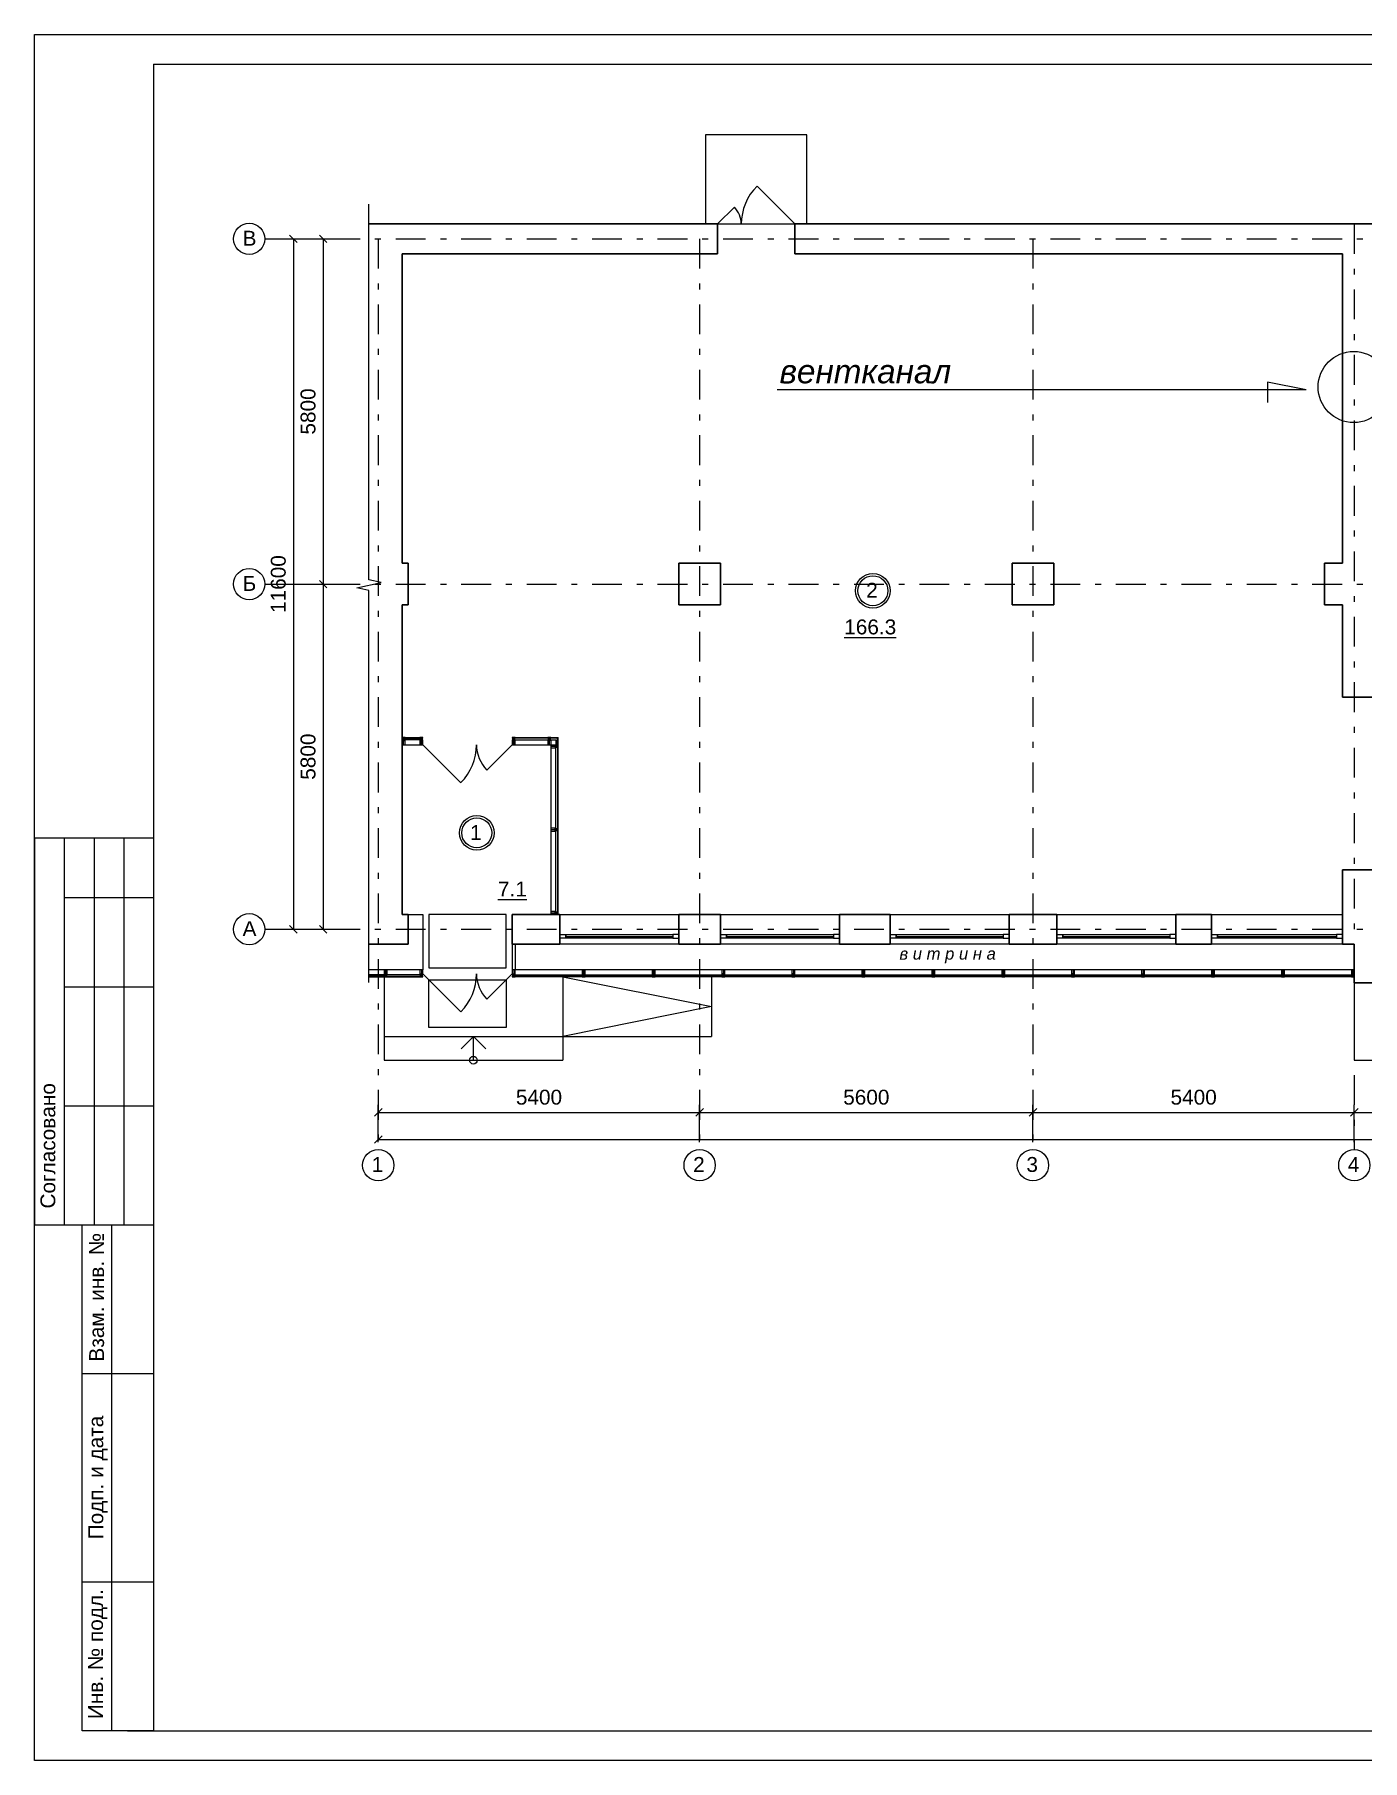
# Model space of a CAD drawing. Header units: metres. Extents: x 1647.3 to 1708.8, y -76.7 to -41.9.
# Drawn here: x 1647.35 to 1669.66, y -73.78 to -44.78 of the extents above; entities that cross this region are included whole.
import ezdxf
from ezdxf.enums import TextEntityAlignment as Align

# ---------------------------------------------------------------- set-up
doc = ezdxf.new("R2010")
doc.units = ezdxf.units.M
doc.header["$MEASUREMENT"] = 0
doc.linetypes.add('( Dashdot )', pattern=[1.001, 0.5, -0.25, 0.001, -0.25])
doc.layers.add('Level 50', color=7, linetype='Continuous', lineweight=0)
doc.layers.add('Level 63', color=7, linetype='Continuous', lineweight=0)
doc.styles.add('Style-Arial', font='arial.ttf')
doc.styles.add('Style-Arial IF', font='ariali.ttf')

msp = doc.modelspace()

# ---------------------------------------------------------------- linework, layer by layer
at = {"color": 7, "lineweight": 13}
for p, q in [((1660.324, -46.464), (1658.624, -46.464)), ((1658.624, -46.464), (1658.624, -47.964)), ((1660.324, -47.964), (1660.324, -46.464)), ((1659.488, -47.328), (1660.124, -47.964)), ((1658.824, -47.964), (1659.107, -47.682)), ((1668.712, -50.748), (1659.828, -50.748)), ((1668.712, -50.748), (1668.066, -50.622)), ((1668.066, -50.622), (1668.066, -50.964)), ((1653.524, -56.594), (1653.874, -56.594)), ((1653.524, -56.714), (1653.874, -56.714)), ((1653.564, -56.604), (1653.834, -56.604)), ((1653.564, -56.629), (1653.564, -56.604)), ((1653.564, -56.604), (1653.564, -56.604)), ((1653.834, -56.629), (1653.564, -56.629)), ((1653.834, -56.604), (1653.834, -56.629)), ((1653.874, -56.714), (1654.511, -57.351)), ((1655.374, -56.714), (1654.95, -57.139)), ((1655.374, -56.594), (1656.144, -56.594)), ((1655.374, -56.714), (1656.024, -56.714)), ((1655.414, -56.604), (1655.414, -56.629)), ((1655.984, -56.604), (1655.414, -56.604)), ((1655.414, -56.604), (1655.414, -56.604)), ((1655.414, -56.629), (1655.984, -56.629)), ((1655.984, -56.629), (1655.984, -56.604)), ((1656.134, -56.604), (1656.014, -56.604)), ((1656.014, -56.604), (1656.014, -56.629)), ((1656.014, -56.629), (1656.109, -56.629)), ((1656.024, -56.714), (1656.024, -59.564)), ((1656.109, -56.629), (1656.109, -56.724)), ((1656.109, -56.724), (1656.134, -56.724)), ((1656.109, -56.754), (1656.134, -56.754)), ((1656.109, -59.524), (1656.109, -56.754)), ((1656.109, -56.754), (1656.109, -56.754)), ((1656.134, -56.724), (1656.134, -56.604)), ((1656.134, -56.754), (1656.134, -59.524)), ((1656.144, -59.564), (1656.144, -56.594)), ((1653.624, -59.564), (1653.874, -59.564)), ((1653.874, -59.564), (1653.874, -60.494)), ((1656.134, -59.524), (1656.109, -59.524)), ((1655.374, -60.064), (1655.374, -60.494)), ((1655.424, -60.064), (1655.424, -60.494)), ((1653.824, -60.494), (1652.968, -60.494)), ((1653.263, -60.579), (1653.263, -60.604)), ((1653.834, -60.579), (1653.263, -60.579)), ((1653.263, -60.579), (1653.263, -60.579)), ((1653.263, -60.604), (1653.834, -60.604)), ((1653.834, -60.604), (1653.834, -60.579)), ((1653.874, -60.564), (1654.511, -61.201)), ((1655.374, -60.564), (1654.95, -60.989)), ((1669.524, -60.494), (1655.374, -60.494)), ((1655.414, -60.604), (1655.414, -60.579)), ((1655.414, -60.579), (1669.484, -60.579)), ((1669.484, -60.604), (1655.414, -60.604)), ((1669.484, -60.579), (1669.484, -60.604)), ((1669.484, -60.579), (1669.484, -60.579)), ((1652.968, -60.614), (1653.824, -60.614)), ((1653.223, -60.614), (1653.223, -62.014)), ((1669.524, -60.614), (1655.374, -60.614)), ((1656.223, -60.614), (1656.223, -62.014)), ((1658.723, -60.614), (1658.723, -61.614)), ((1669.524, -60.714), (1669.524, -62.014)), ((1653.223, -61.614), (1658.723, -61.614)), ((1653.223, -62.014), (1656.223, -62.014)), ((1669.524, -62.014), (1672.324, -62.014))]:
    msp.add_line(p, q, dxfattribs=at)
at = {"color": 7, "lineweight": 0}
for p, q in [((1652.968, -53.942), (1652.968, -47.63)), ((1658.824, -47.964), (1660.124, -47.964)), ((1652.762, -54.078), (1653.174, -53.987)), ((1652.968, -54.123), (1652.762, -54.078)), ((1653.174, -53.987), (1652.968, -53.942)), ((1652.968, -60.706), (1652.968, -54.123)), ((1655.274, -59.564), (1653.974, -59.564)), ((1653.974, -59.564), (1653.974, -60.464)), ((1655.274, -60.464), (1655.274, -59.564)), ((1656.174, -59.564), (1658.174, -59.564)), ((1656.174, -60.064), (1656.174, -59.564)), ((1656.174, -59.564), (1656.174, -59.564)), ((1658.174, -59.564), (1658.174, -60.064)), ((1658.874, -59.564), (1660.874, -59.564)), ((1658.874, -60.064), (1658.874, -59.564)), ((1658.874, -59.564), (1658.874, -59.564)), ((1660.874, -59.564), (1660.874, -60.064)), ((1661.724, -59.564), (1663.724, -59.564)), ((1661.724, -60.064), (1661.724, -59.564)), ((1661.724, -59.564), (1661.724, -59.564)), ((1663.724, -59.564), (1663.724, -60.064)), ((1664.524, -59.564), (1666.524, -59.564)), ((1664.524, -60.064), (1664.524, -59.564)), ((1664.524, -59.564), (1664.524, -59.564)), ((1666.524, -59.564), (1666.524, -60.064)), ((1667.124, -59.564), (1669.324, -59.564)), ((1667.124, -60.064), (1667.124, -59.564)), ((1667.124, -59.564), (1667.124, -59.564)), ((1669.324, -59.564), (1669.324, -60.064)), ((1658.174, -60.064), (1656.174, -60.064)), ((1660.874, -60.064), (1658.874, -60.064)), ((1663.724, -60.064), (1661.724, -60.064)), ((1666.524, -60.064), (1664.524, -60.064)), ((1669.324, -60.064), (1667.124, -60.064)), ((1653.974, -60.464), (1655.274, -60.464)), ((1653.974, -60.464), (1653.974, -60.464)), ((1653.974, -60.664), (1655.274, -60.664)), ((1653.974, -61.464), (1653.974, -60.664)), ((1653.974, -60.664), (1653.974, -60.664)), ((1655.274, -60.664), (1655.274, -61.464)), ((1656.223, -60.614), (1658.723, -61.114)), ((1658.723, -61.114), (1656.223, -61.614)), ((1655.274, -61.464), (1653.974, -61.464)), ((1654.515, -61.822), (1654.723, -61.614)), ((1654.723, -62.014), (1654.723, -61.614)), ((1654.931, -61.822), (1654.723, -61.614))]:
    msp.add_line(p, q, dxfattribs=at)
at = {"color": 7, "lineweight": 30}
for p, q in [((1652.968, -47.964), (1658.824, -47.964)), ((1658.824, -47.964), (1658.824, -48.464)), ((1660.124, -47.964), (1660.124, -48.464)), ((1660.124, -47.964), (1670.024, -47.964)), ((1653.524, -48.464), (1658.824, -48.464)), ((1653.524, -48.464), (1653.524, -53.664)), ((1660.124, -48.464), (1669.324, -48.464)), ((1669.324, -53.664), (1669.324, -48.464)), ((1653.624, -53.664), (1653.524, -53.664)), ((1653.624, -53.664), (1653.624, -54.364)), ((1658.174, -53.664), (1658.174, -54.364)), ((1658.174, -53.664), (1658.874, -53.664)), ((1658.874, -53.664), (1658.874, -54.364)), ((1663.774, -53.664), (1663.774, -54.364)), ((1664.474, -53.664), (1663.774, -53.664)), ((1664.474, -53.664), (1664.474, -54.364)), ((1669.024, -53.664), (1669.024, -54.364)), ((1669.024, -53.664), (1669.324, -53.664)), ((1653.624, -54.364), (1653.524, -54.364)), ((1653.524, -54.364), (1653.524, -59.564)), ((1658.174, -54.364), (1658.874, -54.364)), ((1664.474, -54.364), (1663.774, -54.364)), ((1669.024, -54.364), (1669.324, -54.364)), ((1669.324, -55.914), (1669.324, -54.364)), ((1669.324, -55.914), (1672.524, -55.914)), ((1669.324, -58.814), (1670.024, -58.814)), ((1669.324, -58.814), (1669.324, -60.064)), ((1653.624, -59.564), (1653.524, -59.564)), ((1653.624, -59.564), (1653.624, -60.064)), ((1655.374, -59.564), (1655.374, -60.064)), ((1655.374, -59.564), (1656.174, -59.564)), ((1656.174, -59.564), (1656.174, -60.064)), ((1658.174, -59.564), (1658.174, -60.064)), ((1658.174, -59.564), (1658.874, -59.564)), ((1658.874, -59.564), (1658.874, -60.064)), ((1660.874, -59.564), (1660.874, -60.064)), ((1660.874, -59.564), (1661.724, -59.564)), ((1661.724, -59.564), (1661.724, -60.064)), ((1663.724, -59.564), (1663.724, -60.064)), ((1663.724, -59.564), (1664.524, -59.564)), ((1664.524, -59.564), (1664.524, -60.064)), ((1666.524, -59.564), (1666.524, -60.064)), ((1666.524, -59.564), (1667.124, -59.564)), ((1667.124, -59.564), (1667.124, -60.064)), ((1652.968, -60.064), (1653.624, -60.064)), ((1655.374, -60.064), (1656.174, -60.064)), ((1658.174, -60.064), (1658.874, -60.064)), ((1660.874, -60.064), (1661.724, -60.064)), ((1663.724, -60.064), (1664.524, -60.064)), ((1666.524, -60.064), (1667.124, -60.064)), ((1669.324, -60.064), (1669.524, -60.064)), ((1669.524, -60.064), (1669.524, -60.714)), ((1669.524, -60.714), (1670.024, -60.714))]:
    msp.add_line(p, q, dxfattribs=at)
at = {"color": 7, "linetype": '( Dashdot )', "lineweight": 0}
for p, q in [((1669.524, -47.965), (1669.524, -63.514)), ((1651.218, -48.214), (1697.824, -48.214)), ((1653.124, -48.214), (1653.124, -63.514)), ((1658.524, -48.214), (1658.524, -63.514)), ((1664.124, -48.214), (1664.124, -63.514)), ((1651.218, -54.014), (1697.324, -54.014)), ((1651.218, -59.814), (1697.324, -59.814))]:
    msp.add_line(p, q, dxfattribs=at)
at = {"color": 7, "linetype": 'Continuous', "lineweight": 0}
for p, q in [((1651.343, -48.214), (1652.322, -48.214)), ((1651.697, -48.214), (1651.697, -59.814)), ((1652.197, -48.214), (1652.197, -59.814)), ((1651.343, -54.014), (1652.322, -54.014)), ((1651.343, -59.814), (1652.322, -59.814)), ((1653.124, -63.389), (1653.124, -62.765)), ((1653.124, -62.89), (1697.324, -62.89)), ((1658.524, -63.389), (1658.524, -62.765)), ((1664.124, -63.389), (1664.124, -62.765)), ((1669.524, -63.389), (1669.524, -62.765)), ((1653.124, -63.348), (1697.324, -63.348))]:
    msp.add_line(p, q, dxfattribs=at)
at = {"color": 0, "linetype": 'ByBlock', "lineweight": -2}
for p, q in [((1651.635, -48.152), (1651.76, -48.277)), ((1652.135, -48.152), (1652.26, -48.277)), ((1652.26, -54.077), (1652.135, -53.952)), ((1651.76, -59.877), (1651.635, -59.752)), ((1652.26, -59.877), (1652.135, -59.752)), ((1653.062, -62.952), (1653.187, -62.827)), ((1658.462, -62.952), (1658.587, -62.827)), ((1664.187, -62.827), (1664.062, -62.952)), ((1669.462, -62.952), (1669.587, -62.827)), ((1653.062, -63.41), (1653.187, -63.285))]:
    msp.add_line(p, q, dxfattribs=at)
at = {"color": 7, "linetype": 'Continuous', "lineweight": 13, "extrusion": (0, 0, -1)}
for p, q in [((1653.574, -56.594), (1653.524, -56.594)), ((1653.524, -56.594), (1653.524, -56.604)), ((1653.524, -56.604), (1653.574, -56.604)), ((1653.524, -56.604), (1653.524, -56.604)), ((1653.534, -56.629), (1653.524, -56.629)), ((1653.524, -56.629), (1653.524, -56.714)), ((1653.524, -56.644), (1653.574, -56.644)), ((1653.524, -56.714), (1653.574, -56.714)), ((1653.524, -56.714), (1653.524, -56.714)), ((1653.534, -56.604), (1653.534, -56.629)), ((1653.549, -56.714), (1653.549, -56.594)), ((1653.564, -56.629), (1653.564, -56.604)), ((1653.574, -56.629), (1653.564, -56.629)), ((1653.574, -56.604), (1653.574, -56.594)), ((1653.574, -56.714), (1653.574, -56.629)), ((1653.874, -56.594), (1653.824, -56.594)), ((1653.824, -56.594), (1653.824, -56.604)), ((1653.824, -56.604), (1653.874, -56.604)), ((1653.824, -56.604), (1653.824, -56.604)), ((1653.834, -56.629), (1653.824, -56.629)), ((1653.824, -56.629), (1653.824, -56.714)), ((1653.824, -56.644), (1653.874, -56.644)), ((1653.824, -56.714), (1653.874, -56.714)), ((1653.824, -56.714), (1653.824, -56.714)), ((1653.834, -56.604), (1653.834, -56.629)), ((1653.849, -56.714), (1653.849, -56.594)), ((1653.864, -56.629), (1653.864, -56.604)), ((1653.874, -56.629), (1653.864, -56.629)), ((1653.874, -56.604), (1653.874, -56.594)), ((1653.874, -56.714), (1653.874, -56.629)), ((1655.424, -56.594), (1655.374, -56.594)), ((1655.374, -56.594), (1655.374, -56.604)), ((1655.374, -56.604), (1655.424, -56.604)), ((1655.374, -56.604), (1655.374, -56.604)), ((1655.384, -56.629), (1655.374, -56.629)), ((1655.374, -56.629), (1655.374, -56.714)), ((1655.424, -56.644), (1655.374, -56.644)), ((1655.374, -56.714), (1655.424, -56.714)), ((1655.374, -56.714), (1655.374, -56.714)), ((1655.384, -56.604), (1655.384, -56.629)), ((1655.399, -56.714), (1655.399, -56.594)), ((1655.414, -56.629), (1655.414, -56.604)), ((1655.424, -56.629), (1655.414, -56.629)), ((1655.424, -56.604), (1655.424, -56.594)), ((1655.424, -56.714), (1655.424, -56.629)), ((1656.024, -56.594), (1655.974, -56.594)), ((1655.974, -56.594), (1655.974, -56.604)), ((1655.974, -56.604), (1656.024, -56.604)), ((1655.974, -56.604), (1655.974, -56.604)), ((1655.984, -56.629), (1655.974, -56.629)), ((1655.974, -56.629), (1655.974, -56.714)), ((1656.024, -56.644), (1655.974, -56.644)), ((1655.974, -56.714), (1656.109, -56.714)), ((1655.974, -56.714), (1655.974, -56.714)), ((1655.984, -56.604), (1655.984, -56.629)), ((1655.999, -56.714), (1655.999, -56.594)), ((1656.014, -56.629), (1656.014, -56.604)), ((1656.024, -56.629), (1656.014, -56.629)), ((1656.024, -56.604), (1656.024, -56.594)), ((1656.024, -56.629), (1656.024, -56.764)), ((1656.024, -56.714), (1656.024, -56.714)), ((1656.024, -56.739), (1656.144, -56.739)), ((1656.024, -56.764), (1656.109, -56.764)), ((1656.094, -56.714), (1656.094, -56.764)), ((1656.109, -56.724), (1656.109, -56.714)), ((1656.134, -56.724), (1656.109, -56.724)), ((1656.109, -56.754), (1656.134, -56.754)), ((1656.109, -56.764), (1656.109, -56.754)), ((1656.134, -56.714), (1656.134, -56.764)), ((1656.144, -56.714), (1656.134, -56.714)), ((1656.134, -56.714), (1656.134, -56.714)), ((1656.134, -56.764), (1656.144, -56.764)), ((1656.144, -56.764), (1656.144, -56.714)), ((1656.024, -58.114), (1656.024, -58.164)), ((1656.109, -58.114), (1656.024, -58.114)), ((1656.024, -58.114), (1656.024, -58.114)), ((1656.024, -58.139), (1656.144, -58.139)), ((1656.024, -58.164), (1656.109, -58.164)), ((1656.094, -58.164), (1656.094, -58.114)), ((1656.109, -58.124), (1656.109, -58.114)), ((1656.134, -58.124), (1656.109, -58.124)), ((1656.109, -58.154), (1656.134, -58.154)), ((1656.109, -58.164), (1656.109, -58.154)), ((1656.134, -58.114), (1656.134, -58.164)), ((1656.144, -58.114), (1656.134, -58.114)), ((1656.134, -58.114), (1656.134, -58.114)), ((1656.134, -58.164), (1656.144, -58.164)), ((1656.144, -58.164), (1656.144, -58.114)), ((1656.024, -59.514), (1656.024, -59.564)), ((1656.109, -59.514), (1656.024, -59.514)), ((1656.024, -59.514), (1656.024, -59.514)), ((1656.024, -59.539), (1656.144, -59.539)), ((1656.024, -59.564), (1656.109, -59.564)), ((1656.094, -59.564), (1656.094, -59.514)), ((1656.109, -59.524), (1656.109, -59.514)), ((1656.134, -59.524), (1656.109, -59.524)), ((1656.109, -59.554), (1656.134, -59.554)), ((1656.109, -59.564), (1656.109, -59.554)), ((1656.134, -59.514), (1656.134, -59.564)), ((1656.144, -59.514), (1656.134, -59.514)), ((1656.134, -59.514), (1656.134, -59.514)), ((1656.134, -59.564), (1656.144, -59.564)), ((1656.144, -59.564), (1656.144, -59.514)), ((1653.223, -60.494), (1653.223, -60.579)), ((1653.273, -60.494), (1653.223, -60.494)), ((1653.223, -60.564), (1653.273, -60.564)), ((1653.223, -60.604), (1653.223, -60.614)), ((1653.233, -60.579), (1653.233, -60.604)), ((1653.248, -60.494), (1653.248, -60.614)), ((1653.263, -60.604), (1653.263, -60.579)), ((1653.263, -60.579), (1653.273, -60.579)), ((1653.273, -60.579), (1653.273, -60.494)), ((1653.273, -60.494), (1653.273, -60.494)), ((1653.273, -60.614), (1653.273, -60.604)), ((1653.273, -60.604), (1653.273, -60.604)), ((1653.824, -60.494), (1653.824, -60.579)), ((1653.874, -60.494), (1653.824, -60.494)), ((1653.824, -60.564), (1653.874, -60.564)), ((1653.824, -60.579), (1653.834, -60.579)), ((1653.874, -60.604), (1653.824, -60.604)), ((1653.824, -60.604), (1653.824, -60.614)), ((1653.834, -60.579), (1653.834, -60.604)), ((1653.849, -60.494), (1653.849, -60.614)), ((1653.864, -60.604), (1653.864, -60.579)), ((1653.864, -60.579), (1653.874, -60.579)), ((1653.874, -60.579), (1653.874, -60.494)), ((1653.874, -60.494), (1653.874, -60.494)), ((1653.874, -60.614), (1653.874, -60.604)), ((1653.874, -60.604), (1653.874, -60.604)), ((1655.374, -60.494), (1655.374, -60.579)), ((1655.424, -60.494), (1655.374, -60.494)), ((1655.374, -60.564), (1655.424, -60.564)), ((1655.374, -60.579), (1655.384, -60.579)), ((1655.424, -60.604), (1655.374, -60.604)), ((1655.374, -60.604), (1655.374, -60.614)), ((1655.384, -60.579), (1655.384, -60.604)), ((1655.399, -60.494), (1655.399, -60.614)), ((1655.414, -60.604), (1655.414, -60.579)), ((1655.414, -60.579), (1655.424, -60.579)), ((1655.424, -60.579), (1655.424, -60.494)), ((1655.424, -60.494), (1655.424, -60.494)), ((1655.424, -60.614), (1655.424, -60.604)), ((1655.424, -60.604), (1655.424, -60.604)), ((1656.549, -60.494), (1656.549, -60.579)), ((1656.599, -60.494), (1656.549, -60.494)), ((1656.599, -60.564), (1656.549, -60.564)), ((1656.549, -60.579), (1656.559, -60.579)), ((1656.599, -60.604), (1656.549, -60.604)), ((1656.549, -60.604), (1656.549, -60.614)), ((1656.559, -60.579), (1656.559, -60.604)), ((1656.574, -60.494), (1656.574, -60.614)), ((1656.589, -60.604), (1656.589, -60.579)), ((1656.589, -60.579), (1656.599, -60.579)), ((1656.599, -60.579), (1656.599, -60.494)), ((1656.599, -60.494), (1656.599, -60.494)), ((1656.599, -60.614), (1656.599, -60.604)), ((1656.599, -60.604), (1656.599, -60.604)), ((1657.724, -60.494), (1657.724, -60.579)), ((1657.774, -60.494), (1657.724, -60.494)), ((1657.724, -60.564), (1657.774, -60.564)), ((1657.724, -60.579), (1657.734, -60.579)), ((1657.774, -60.604), (1657.724, -60.604)), ((1657.724, -60.604), (1657.724, -60.614)), ((1657.734, -60.579), (1657.734, -60.604)), ((1657.749, -60.494), (1657.749, -60.614)), ((1657.764, -60.604), (1657.764, -60.579)), ((1657.764, -60.579), (1657.774, -60.579)), ((1657.774, -60.579), (1657.774, -60.494)), ((1657.774, -60.494), (1657.774, -60.494)), ((1657.774, -60.614), (1657.774, -60.604)), ((1657.774, -60.604), (1657.774, -60.604)), ((1658.899, -60.494), (1658.899, -60.579)), ((1658.949, -60.494), (1658.899, -60.494)), ((1658.949, -60.564), (1658.899, -60.564)), ((1658.899, -60.579), (1658.909, -60.579)), ((1658.949, -60.604), (1658.899, -60.604)), ((1658.899, -60.604), (1658.899, -60.614)), ((1658.909, -60.579), (1658.909, -60.604)), ((1658.924, -60.494), (1658.924, -60.614)), ((1658.939, -60.604), (1658.939, -60.579)), ((1658.939, -60.579), (1658.949, -60.579)), ((1658.949, -60.579), (1658.949, -60.494)), ((1658.949, -60.494), (1658.949, -60.494)), ((1658.949, -60.614), (1658.949, -60.604)), ((1658.949, -60.604), (1658.949, -60.604)), ((1660.074, -60.494), (1660.074, -60.579)), ((1660.124, -60.494), (1660.074, -60.494)), ((1660.124, -60.564), (1660.074, -60.564)), ((1660.074, -60.579), (1660.084, -60.579)), ((1660.124, -60.604), (1660.074, -60.604)), ((1660.074, -60.604), (1660.074, -60.614)), ((1660.084, -60.579), (1660.084, -60.604)), ((1660.099, -60.494), (1660.099, -60.614)), ((1660.114, -60.604), (1660.114, -60.579)), ((1660.114, -60.579), (1660.124, -60.579)), ((1660.124, -60.579), (1660.124, -60.494)), ((1660.124, -60.494), (1660.124, -60.494)), ((1660.124, -60.614), (1660.124, -60.604)), ((1660.124, -60.604), (1660.124, -60.604)), ((1661.249, -60.494), (1661.249, -60.579)), ((1661.299, -60.494), (1661.249, -60.494)), ((1661.249, -60.564), (1661.299, -60.564)), ((1661.249, -60.579), (1661.259, -60.579)), ((1661.299, -60.604), (1661.249, -60.604)), ((1661.249, -60.604), (1661.249, -60.614)), ((1661.259, -60.579), (1661.259, -60.604)), ((1661.274, -60.494), (1661.274, -60.614)), ((1661.289, -60.604), (1661.289, -60.579)), ((1661.289, -60.579), (1661.299, -60.579)), ((1661.299, -60.579), (1661.299, -60.494)), ((1661.299, -60.494), (1661.299, -60.494)), ((1661.299, -60.614), (1661.299, -60.604)), ((1661.299, -60.604), (1661.299, -60.604)), ((1662.424, -60.494), (1662.424, -60.579)), ((1662.474, -60.494), (1662.424, -60.494)), ((1662.474, -60.564), (1662.424, -60.564)), ((1662.424, -60.579), (1662.434, -60.579)), ((1662.474, -60.604), (1662.424, -60.604)), ((1662.424, -60.604), (1662.424, -60.614)), ((1662.434, -60.579), (1662.434, -60.604)), ((1662.449, -60.494), (1662.449, -60.614)), ((1662.464, -60.604), (1662.464, -60.579)), ((1662.464, -60.579), (1662.474, -60.579)), ((1662.474, -60.579), (1662.474, -60.494)), ((1662.474, -60.494), (1662.474, -60.494)), ((1662.474, -60.614), (1662.474, -60.604)), ((1662.474, -60.604), (1662.474, -60.604)), ((1663.599, -60.494), (1663.599, -60.579)), ((1663.649, -60.494), (1663.599, -60.494)), ((1663.649, -60.564), (1663.599, -60.564)), ((1663.599, -60.579), (1663.609, -60.579)), ((1663.649, -60.604), (1663.599, -60.604)), ((1663.599, -60.604), (1663.599, -60.614)), ((1663.609, -60.579), (1663.609, -60.604)), ((1663.624, -60.494), (1663.624, -60.614)), ((1663.639, -60.604), (1663.639, -60.579)), ((1663.639, -60.579), (1663.649, -60.579)), ((1663.649, -60.579), (1663.649, -60.494)), ((1663.649, -60.494), (1663.649, -60.494)), ((1663.649, -60.614), (1663.649, -60.604)), ((1663.649, -60.604), (1663.649, -60.604)), ((1664.774, -60.494), (1664.774, -60.579)), ((1664.824, -60.494), (1664.774, -60.494)), ((1664.824, -60.564), (1664.774, -60.564)), ((1664.774, -60.579), (1664.784, -60.579)), ((1664.824, -60.604), (1664.774, -60.604)), ((1664.774, -60.604), (1664.774, -60.614)), ((1664.784, -60.579), (1664.784, -60.604)), ((1664.799, -60.494), (1664.799, -60.614)), ((1664.814, -60.604), (1664.814, -60.579)), ((1664.814, -60.579), (1664.824, -60.579)), ((1664.824, -60.579), (1664.824, -60.494)), ((1664.824, -60.494), (1664.824, -60.494)), ((1664.824, -60.614), (1664.824, -60.604)), ((1664.824, -60.604), (1664.824, -60.604)), ((1665.949, -60.494), (1665.949, -60.579)), ((1665.999, -60.494), (1665.949, -60.494)), ((1665.949, -60.564), (1665.999, -60.564)), ((1665.949, -60.579), (1665.959, -60.579)), ((1665.999, -60.604), (1665.949, -60.604)), ((1665.949, -60.604), (1665.949, -60.614)), ((1665.959, -60.579), (1665.959, -60.604)), ((1665.974, -60.494), (1665.974, -60.614)), ((1665.989, -60.604), (1665.989, -60.579)), ((1665.989, -60.579), (1665.999, -60.579)), ((1665.999, -60.579), (1665.999, -60.494)), ((1665.999, -60.494), (1665.999, -60.494)), ((1665.999, -60.614), (1665.999, -60.604)), ((1665.999, -60.604), (1665.999, -60.604)), ((1667.124, -60.494), (1667.124, -60.579)), ((1667.174, -60.494), (1667.124, -60.494)), ((1667.174, -60.564), (1667.124, -60.564)), ((1667.124, -60.579), (1667.134, -60.579)), ((1667.174, -60.604), (1667.124, -60.604)), ((1667.124, -60.604), (1667.124, -60.614)), ((1667.134, -60.579), (1667.134, -60.604)), ((1667.149, -60.494), (1667.149, -60.614)), ((1667.164, -60.604), (1667.164, -60.579)), ((1667.164, -60.579), (1667.174, -60.579)), ((1667.174, -60.579), (1667.174, -60.494)), ((1667.174, -60.494), (1667.174, -60.494)), ((1667.174, -60.614), (1667.174, -60.604)), ((1667.174, -60.604), (1667.174, -60.604)), ((1668.299, -60.494), (1668.299, -60.579)), ((1668.349, -60.494), (1668.299, -60.494)), ((1668.299, -60.564), (1668.349, -60.564)), ((1668.299, -60.579), (1668.309, -60.579)), ((1668.349, -60.604), (1668.299, -60.604)), ((1668.299, -60.604), (1668.299, -60.614)), ((1668.309, -60.579), (1668.309, -60.604)), ((1668.324, -60.494), (1668.324, -60.614)), ((1668.339, -60.604), (1668.339, -60.579)), ((1668.339, -60.579), (1668.349, -60.579)), ((1668.349, -60.579), (1668.349, -60.494)), ((1668.349, -60.494), (1668.349, -60.494)), ((1668.349, -60.614), (1668.349, -60.604)), ((1668.349, -60.604), (1668.349, -60.604)), ((1669.474, -60.494), (1669.474, -60.579)), ((1669.524, -60.494), (1669.474, -60.494)), ((1669.474, -60.564), (1669.524, -60.564)), ((1669.474, -60.579), (1669.484, -60.579)), ((1669.524, -60.604), (1669.474, -60.604)), ((1669.474, -60.604), (1669.474, -60.614)), ((1669.484, -60.579), (1669.484, -60.604)), ((1669.499, -60.494), (1669.499, -60.614)), ((1669.514, -60.604), (1669.514, -60.579)), ((1669.514, -60.579), (1669.524, -60.579)), ((1669.524, -60.579), (1669.524, -60.494)), ((1669.524, -60.494), (1669.524, -60.494)), ((1669.524, -60.614), (1669.524, -60.604)), ((1669.524, -60.604), (1669.524, -60.604)), ((1653.223, -60.614), (1653.273, -60.614)), ((1653.824, -60.614), (1653.874, -60.614)), ((1655.374, -60.614), (1655.424, -60.614)), ((1656.549, -60.614), (1656.599, -60.614)), ((1657.724, -60.614), (1657.774, -60.614)), ((1658.899, -60.614), (1658.949, -60.614)), ((1660.074, -60.614), (1660.124, -60.614)), ((1661.249, -60.614), (1661.299, -60.614)), ((1662.424, -60.614), (1662.474, -60.614)), ((1663.599, -60.614), (1663.649, -60.614)), ((1664.774, -60.614), (1664.824, -60.614)), ((1665.949, -60.614), (1665.999, -60.614)), ((1667.124, -60.614), (1667.174, -60.614)), ((1668.299, -60.614), (1668.349, -60.614)), ((1669.474, -60.614), (1669.524, -60.614))]:
    msp.add_line(p, q, dxfattribs=at)
at = {"lineweight": 13}
for p, q in [((1656.174, -59.904), (1656.274, -59.904)), ((1656.174, -59.964), (1656.174, -59.904)), ((1656.174, -59.904), (1656.174, -59.904)), ((1656.274, -59.964), (1656.174, -59.964)), ((1656.274, -59.904), (1656.274, -59.964)), ((1658.174, -59.904), (1658.074, -59.904)), ((1658.074, -59.904), (1658.074, -59.964)), ((1658.074, -59.964), (1658.174, -59.964)), ((1658.174, -59.964), (1658.174, -59.904)), ((1658.174, -59.904), (1658.174, -59.904)), ((1658.874, -59.904), (1658.974, -59.904)), ((1658.874, -59.964), (1658.874, -59.904)), ((1658.874, -59.904), (1658.874, -59.904)), ((1658.974, -59.964), (1658.874, -59.964)), ((1658.974, -59.904), (1658.974, -59.964)), ((1660.874, -59.904), (1660.774, -59.904)), ((1660.774, -59.904), (1660.774, -59.964)), ((1660.774, -59.964), (1660.874, -59.964)), ((1660.874, -59.964), (1660.874, -59.904)), ((1660.874, -59.904), (1660.874, -59.904)), ((1661.724, -59.904), (1661.824, -59.904)), ((1661.724, -59.964), (1661.724, -59.904)), ((1661.724, -59.904), (1661.724, -59.904)), ((1661.824, -59.964), (1661.724, -59.964)), ((1661.824, -59.904), (1661.824, -59.964)), ((1663.724, -59.904), (1663.624, -59.904)), ((1663.624, -59.904), (1663.624, -59.964)), ((1663.624, -59.964), (1663.724, -59.964)), ((1663.724, -59.964), (1663.724, -59.904)), ((1663.724, -59.904), (1663.724, -59.904)), ((1664.524, -59.904), (1664.624, -59.904)), ((1664.524, -59.964), (1664.524, -59.904)), ((1664.524, -59.904), (1664.524, -59.904)), ((1664.624, -59.964), (1664.524, -59.964)), ((1664.624, -59.904), (1664.624, -59.964)), ((1666.524, -59.904), (1666.424, -59.904)), ((1666.424, -59.904), (1666.424, -59.964)), ((1666.424, -59.964), (1666.524, -59.964)), ((1666.524, -59.964), (1666.524, -59.904)), ((1666.524, -59.904), (1666.524, -59.904)), ((1667.124, -59.904), (1667.224, -59.904)), ((1667.124, -59.964), (1667.124, -59.904)), ((1667.124, -59.904), (1667.124, -59.904)), ((1667.224, -59.964), (1667.124, -59.964)), ((1667.224, -59.904), (1667.224, -59.964)), ((1669.324, -59.904), (1669.224, -59.904)), ((1669.224, -59.904), (1669.224, -59.964)), ((1669.224, -59.964), (1669.324, -59.964)), ((1669.324, -59.964), (1669.324, -59.904)), ((1669.324, -59.904), (1669.324, -59.904))]:
    msp.add_line(p, q, dxfattribs=at)
at = {"lineweight": 0}
for p, q in [((1656.274, -59.904), (1658.074, -59.904)), ((1656.274, -59.964), (1656.274, -59.904)), ((1656.274, -59.904), (1656.274, -59.904)), ((1656.274, -59.934), (1658.074, -59.934)), ((1658.074, -59.964), (1656.274, -59.964)), ((1658.074, -59.904), (1658.074, -59.964)), ((1658.974, -59.904), (1660.774, -59.904)), ((1658.974, -59.964), (1658.974, -59.904)), ((1658.974, -59.904), (1658.974, -59.904)), ((1658.974, -59.934), (1660.774, -59.934)), ((1660.774, -59.964), (1658.974, -59.964)), ((1660.774, -59.904), (1660.774, -59.964)), ((1661.824, -59.904), (1663.624, -59.904)), ((1661.824, -59.964), (1661.824, -59.904)), ((1661.824, -59.904), (1661.824, -59.904)), ((1661.824, -59.934), (1663.624, -59.934)), ((1663.624, -59.964), (1661.824, -59.964)), ((1663.624, -59.904), (1663.624, -59.964)), ((1664.624, -59.904), (1666.424, -59.904)), ((1664.624, -59.964), (1664.624, -59.904)), ((1664.624, -59.904), (1664.624, -59.904)), ((1664.624, -59.934), (1666.424, -59.934)), ((1666.424, -59.964), (1664.624, -59.964)), ((1666.424, -59.904), (1666.424, -59.964)), ((1667.224, -59.904), (1669.224, -59.904)), ((1667.224, -59.964), (1667.224, -59.904)), ((1667.224, -59.904), (1667.224, -59.904)), ((1667.224, -59.934), (1669.224, -59.934)), ((1669.224, -59.964), (1667.224, -59.964)), ((1669.224, -59.904), (1669.224, -59.964))]:
    msp.add_line(p, q, dxfattribs=at)
at = {"color": 7, "linetype": 'Continuous', "lineweight": 13}
for p, q in [((1653.233, -60.579), (1652.968, -60.579)), ((1653.273, -60.604), (1652.968, -60.604))]:
    msp.add_line(p, q, dxfattribs=at)
for centre, radius in [((1650.955, -48.214), 0.263), ((1650.955, -54.014), 0.263), ((1661.434, -54.126), 0.291), ((1661.434, -54.126), 0.252), ((1654.779, -58.194), 0.291), ((1654.779, -58.194), 0.252), ((1650.955, -59.814), 0.263), ((1653.124, -63.778), 0.263), ((1658.524, -63.778), 0.263), ((1664.124, -63.778), 0.263), ((1669.524, -63.778), 0.263)]:
    msp.add_circle(centre, radius, dxfattribs=at)
at = {"color": 7, "lineweight": 13}
msp.add_circle((1669.514, -50.703), 0.598, dxfattribs=at)
at = {"color": 7, "lineweight": 0}
msp.add_circle((1654.723, -62.014), 0.0644, dxfattribs=at)
for centre, radius, start, end in [((1660.124, -47.964), 0.9, 135, 180), ((1658.824, -47.964), 0.4, 0, 45), ((1653.874, -56.714), 0.9, 315, 0), ((1655.374, -56.714), 0.6, 180, 225), ((1653.874, -60.564), 0.9, 315, 0), ((1655.374, -60.564), 0.6, 180, 225)]:
    msp.add_arc(centre, radius, start, end, dxfattribs=at)
at = {"layer": 'Level 50', "color": 7, "linetype": 'Continuous', "lineweight": 0}
for p, q in [((1647.348, -44.78), (1708.848, -44.78)), ((1647.348, -73.78), (1647.348, -44.78)), ((1708.848, -73.78), (1647.348, -73.78))]:
    msp.add_line(p, q, dxfattribs=at)
at = {"layer": 'Level 50', "color": 7, "linetype": 'Continuous', "lineweight": 13}
for p, q in [((1649.348, -45.28), (1708.348, -45.28)), ((1649.348, -45.28), (1649.348, -73.28)), ((1648.909, -73.28), (1708.348, -73.28))]:
    msp.add_line(p, q, dxfattribs=at)
at = {"layer": 'Level 63', "color": 7, "linetype": 'Continuous', "lineweight": 13}
for p, q in [((1647.348, -58.28), (1649.348, -58.28)), ((1647.348, -58.28), (1647.348, -64.78)), ((1647.848, -58.28), (1647.848, -64.78)), ((1648.348, -58.28), (1648.348, -64.78)), ((1648.848, -58.28), (1648.848, -64.78)), ((1647.848, -59.28), (1649.348, -59.28)), ((1647.848, -60.78), (1649.348, -60.78)), ((1647.848, -62.78), (1649.348, -62.78)), ((1647.348, -64.78), (1649.348, -64.78)), ((1648.148, -73.28), (1648.148, -64.78)), ((1648.648, -73.28), (1648.648, -64.78)), ((1648.148, -67.28), (1649.348, -67.28)), ((1648.148, -70.78), (1649.348, -70.78)), ((1649.348, -73.28), (1648.148, -73.28))]:
    msp.add_line(p, q, dxfattribs=at)

# ---------------------------------------------------------------- texts
at = {"color": 7, "linetype": 'Continuous', "lineweight": 30, "style": 'Style-Arial'}
for s, p in [('В', (1650.844, -48.078)), ('Б', (1650.844, -53.878)), ('А', (1650.844, -59.678)), ('1', (1653.014, -63.641)), ('2', (1658.414, -63.641)), ('3', (1664.014, -63.641)), ('4', (1669.414, -63.641))]:
    msp.add_text(s, height=0.25, dxfattribs=at).set_placement(p, align=Align.TOP_LEFT)
at = {"color": 7, "lineweight": 13, "style": 'Style-Arial IF'}
msp.add_text('вентканал ', height=0.4, dxfattribs=at).set_placement((1659.867, -50.241), align=Align.TOP_LEFT)
at = {"color": 7, "linetype": 'Continuous', "lineweight": 13, "style": 'Style-Arial'}
for s, p in [('2', (1661.322, -53.993)), ('1', (1654.666, -58.062))]:
    msp.add_text(s, height=0.25, dxfattribs=at).set_placement(p, align=Align.TOP_LEFT)
at = {"color": 7, "lineweight": 0, "style": 'Style-Arial IF'}
msp.add_text('в и т р и н а ', height=0.2, dxfattribs=at).set_placement((1661.881, -60.124), align=Align.TOP_LEFT)
at = {"color": 7, "linetype": 'Continuous', "lineweight": 0, "char_height": 0.25, "attachment_point": 5, "rotation": 90, "style": 'Style-Arial'}
for s, insert in [('\\A1;5800', (1651.945, -51.114)), ('\\A1;11600', (1651.445, -54.014)), ('\\A1;5800', (1651.945, -56.914))]:
    msp.add_mtext(s, dxfattribs=dict(at, insert=insert))
at = {"color": 7, "linetype": 'Continuous', "lineweight": 13, "char_height": 0.25, "attachment_point": 1, "line_spacing_factor": 0.6, "style": 'Style-Arial'}
for s, insert in [('\\L166.3', (1660.953, -54.609)), ('\\L7.1', (1655.135, -59.013))]:
    msp.add_mtext(s, dxfattribs=dict(at, insert=insert))
at = {"color": 7, "linetype": 'Continuous', "lineweight": 0, "char_height": 0.25, "attachment_point": 5, "style": 'Style-Arial'}
for s, insert in [('\\A1;5400', (1655.824, -62.637)), ('\\A1;5600', (1661.324, -62.637)), ('\\A1;5400', (1666.824, -62.637))]:
    msp.add_mtext(s, dxfattribs=dict(at, insert=insert))
at = {"layer": 'Level 63', "color": 7, "linetype": 'Continuous', "lineweight": 0, "style": 'Style-Arial'}
for s, p in [('Согласовано', (1647.572, -63.453)), ('Взам. инв. №', (1648.391, -65.996)), ('Подп. и дата', (1648.378, -69.026)), ('Инв. № подл.', (1648.373, -71.994))]:
    msp.add_text(s, height=0.25002, rotation=90, dxfattribs=at).set_placement(p, align=Align.MIDDLE_CENTER)

doc.saveas('drawing.dxf')
